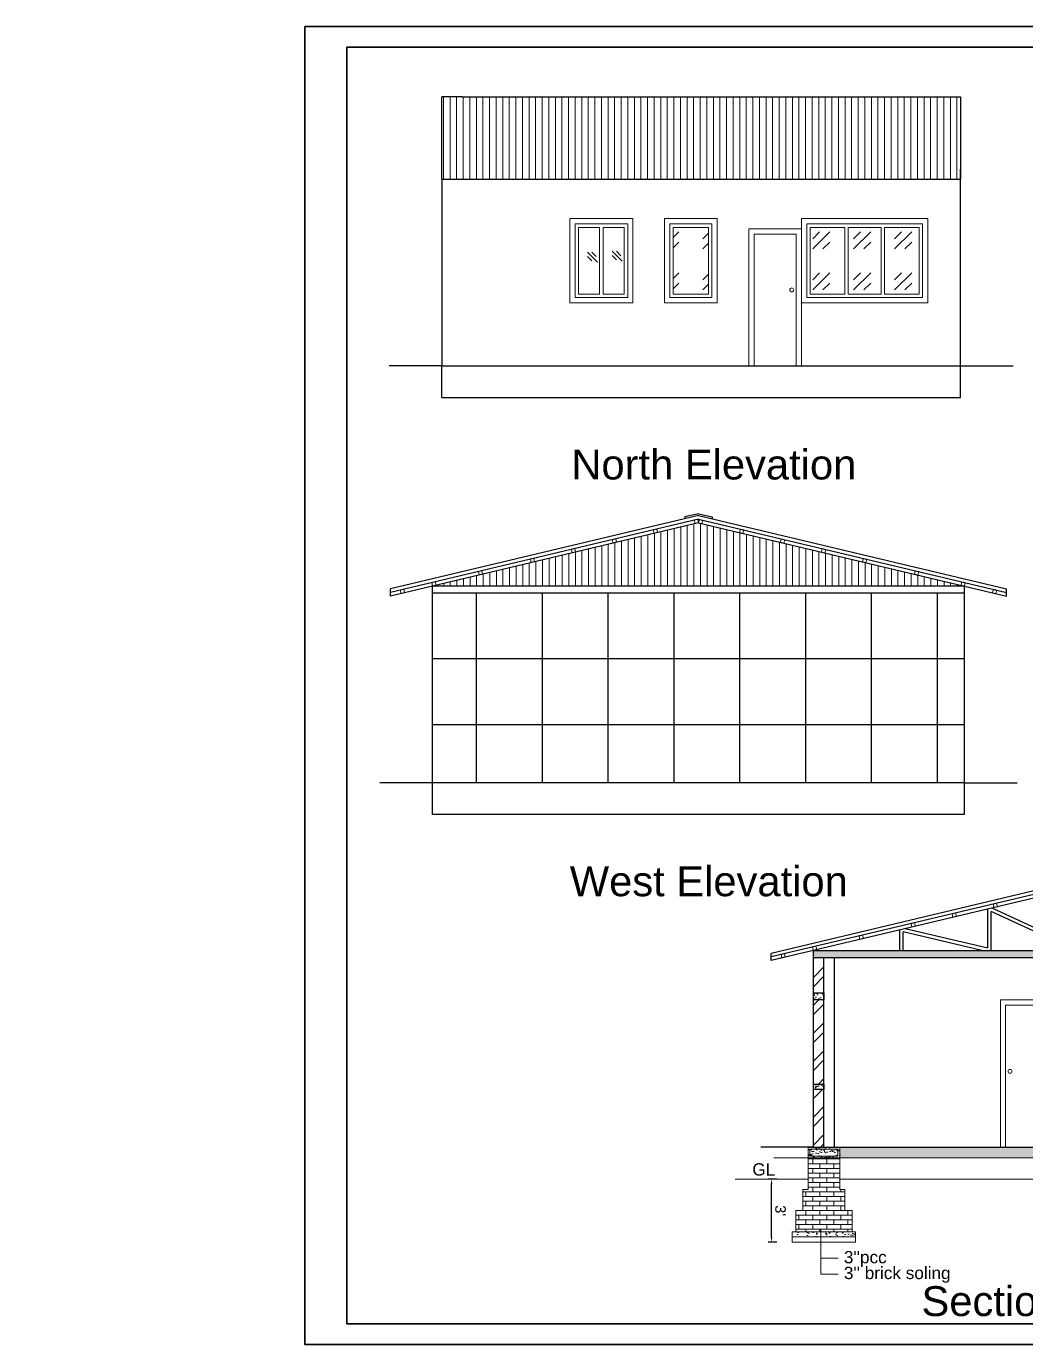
# Model space of a CAD drawing. Header units: inches. Extents: x 100101 to 119806, y -2288 to 8641.
# Drawn here: x 109463 to 110033, y -1277 to -526 of the extents above; entities that cross this region are included whole.
import ezdxf

# ---------------------------------------------------------------- set-up
doc = ezdxf.new("R2010")
doc.units = ezdxf.units.IN
doc.header["$LTSCALE"] = 0.5
doc.header["$MEASUREMENT"] = 0
doc.header["$PDMODE"] = 66
for name, color, linetype, lineweight in [('1', 7, 'Continuous', 25), ('door', 202, 'Continuous', 5), ('steps', 253, 'Continuous', 20), ('Toilet', 7, 'Continuous', 25), ('WALL - A', 1, 'Continuous', 40)]:
    doc.layers.add(name, color=color, linetype=linetype, lineweight=lineweight)
doc.layers.add('Normal Wall', color=7, linetype='Continuous', lineweight=35, true_color=0xffaf89)
doc.styles.add('Lettring Text', font='arial.ttf')
doc.styles.get("Standard").update_dxf_attribs({"font": 'arial.ttf'})
doc.dimstyles.new('Copy of Standard', dxfattribs={"dimtxt": 6, "dimasz": 2.875, "dimexe": 2, "dimexo": 4, "dimgap": 2, "dimtad": 1, "dimdec": 0, "dimrnd": 1, "dimzin": 0, "dimdsep": 46, "dimlunit": 4, "dimtxsty": 'Lettring Text', "dimcen": 0.1, "dimclrd": 7, "dimclre": 7, "dimclrt": 7, "dimazin": 0, "dimtfac": 0.645, "dimtdec": 0, "dimtmove": 1, "dimatfit": 0, "dimfxl": 3, "dimfxlon": 1, "dimtfillclr": 256, "dimtolj": 1, "dimtzin": 0, "dimlwd": -1, "dimlwe": -1, "dimarcsym": 2})
pattern_1 = [(45, (-2421.004, -2031.435), (-7.9549513, 7.9549513), []), (45, (-2415.701, -2031.435), (-7.9549513, 7.9549513), [])]
pattern_2 = [(50, (-2421.0043, -2031.435), (5.73808146, -0.50201708), [0.6, -6.6]), (355, (-2421.0043, -2031.435), (-1.11001067, 6.01753707), [0.48, -5.28]), (100.4514445, (-2420.526, -2031.477), (4.62807077, 5.51551993), [0.50992154, -5.6091369]), (46.1842, (-2421.004, -2029.835), (8.53793065, -1.32415425), [0.9, -9.9]), (96.6356355, (-2420.293, -2029.9455), (7.47729557, 7.7929488), [0.76488274, -8.4137101]), (351.184164, (-2421.004, -2029.835), (7.47729556, 7.7929488), [0.72, -7.92]), (21, (-2420.2043, -2030.235), (4.77525642, -3.22095113), [0.6, -6.6]), (326, (-2420.2043, -2030.235), (1.94652266, 5.80120036), [0.48, -5.28]), (71.451445, (-2419.8064, -2030.5035), (6.72177901, 2.58024922), [0.50992152, -5.6091369]), (37.5, (-2421.0043, -2031.4351), (0.097278843, 2.66315083), [0, -5.216, 0, -5.36, 0, -5.3]), (7.5, (-2421.0043, -2031.435), (2.1045563, 3.155293695), [0, -3.056, 0, -5.096, 0, -2.02]), (327.5, (-2422.7883, -2031.4351), (4.27057949, -0.180438974), [0, -2, 0, -6.24, 0, -8.28]), (317.5, (-2423.5883, -2031.435), (4.66548935, 0.80083986), [0, -2.6, 0, -4.144, 0, -5.88])]
pattern_3 = [(50, (45589.5706, 115347.494), (5.73808146, -0.50201708), [0.6, -6.6]), (355, (45589.5706, 115347.494), (-1.11001067, 6.01753707), [0.48, -5.28]), (100.4514, (45590.049, 115347.452), (4.62807505, 5.51551634), [0.50992152, -5.6091369]), (46.1842, (45589.5706, 115349.094), (8.5379284, -1.3241521), [0.9, -9.9]), (96.6356, (45590.282, 115348.984), (7.47730164, 7.79294297), [0.7648823, -8.413704]), (351.1842, (45589.571, 115349.094), (7.47729556, 7.7929488), [0.72, -7.92]), (21, (45590.3706, 115348.694), (4.77525642, -3.22095113), [0.6, -6.6]), (326, (45590.3706, 115348.694), (1.94652266, 5.80120036), [0.48, -5.28]), (71.4514, (45590.7686, 115348.4257), (6.72178103, 2.58024397), [0.50992152, -5.6091369]), (37.5, (45589.5706, 115347.494), (0.097278843, 2.66315083), [0, -5.216, 0, -5.36, 0, -5.3]), (7.5, (45589.5706, 115347.494), (2.1045563, 3.155293695), [0, -3.056, 0, -5.096, 0, -2.02]), (327.5, (45587.7866, 115347.494), (4.27057949, -0.180438974), [0, -2, 0, -6.24, 0, -8.28]), (317.5, (45586.9866, 115347.494), (4.66548935, 0.80083986), [0, -2.6, 0, -4.144, 0, -5.88])]
pattern_4 = [(45, (-4287.753, -1586.62), (23.3345238, 0), [13.75, -19.25]), (45, (-4281.92, -1586.62), (23.3345238, 0), [5.5, -27.5]), (45, (-4287.753, -1580.786), (23.3345238, 0), [5.5, -27.5])]

# ---------------------------------------------------------------- blocks, each defined once
blk = doc.blocks.new('*D1170')
at = {"color": 7, "transparency": 16777216}
for p, q in [((109891, -1182.73), (109886, -1182.73)), ((109888, -1215.85), (109888, -1185.61)), ((109891, -1218.73), (109886, -1218.73))]:
    blk.add_line(p, q, dxfattribs=at)
at = {"color": 7, "linetype": 'ByBlock', "transparency": 16777216}
for points in [[(109888.48, -1185.61), (109887.52, -1185.61), (109888, -1182.73)], [(109888.48, -1215.85), (109887.52, -1215.85), (109888, -1218.73)]]:
    blk.add_solid(points, dxfattribs=at)
at = {"layer": 'Defpoints', "color": 0, "linetype": 'ByBlock', "transparency": 16777216}
for p in [(109888, -1182.73), (109899.82, -1182.73), (109899.82, -1218.73)]:
    blk.add_point(p, dxfattribs=at)
at = {"color": 7, "linetype": 'ByBlock', "lineweight": 5, "transparency": 16777216, "insert": (109893.07, -1200.73), "char_height": 6, "attachment_point": 5, "rotation": 270.00118, "style": 'Lettring Text'}
blk.add_mtext("\\A1;3'", dxfattribs=at)

msp = doc.modelspace()

# ---------------------------------------------------------------- hatches: boundary and pattern name
at = {"layer": '1', "ltscale": 5}
h = msp.add_hatch(dxfattribs=at)
h.set_pattern_fill('ANSI37', color=256, scale=300, angle=45, style=0)
h.set_pattern_definition([(90, (-4355.017, -1823.894), (-37.5, 0), []), (180, (-4355.017, -1823.894), (-4e-15, -37.5), [])])
h.paths.add_polyline_path([(109997.9, -957.11), (109997.9, -849.11), (109694.9, -849.11), (109694.9, -957.11)])
at = {"layer": 'door', "ltscale": 0.5}
h = msp.add_hatch(dxfattribs=at)
h.set_pattern_fill('AR-BRSTD', color=256)
h.set_pattern_definition([(0, (-45484.5034, 25722.6997), (0, 2.667), []), (90, (-45484.5034, 25722.6997), (-4, 2.667), [2.667, -2.667])])
h.paths.add_polyline_path([(109926.82, -1170.73), (109908.82, -1170.73), (109908.82, -1188.73), (109926.82, -1188.73)])
h.paths.add_polyline_path([(109929.82, -1188.73), (109905.82, -1188.73), (109905.82, -1200.73), (109926.82, -1200.73), (109929.82, -1200.73)])
h.paths.add_polyline_path([(109933.82, -1200.73), (109926.82, -1200.73), (109905.82, -1200.73), (109901.82, -1200.73), (109901.82, -1212.73), (109933.82, -1212.73)])
h = msp.add_hatch(dxfattribs=at)
h.set_pattern_fill('AR-CONC', color=256, scale=0.8, style=0)
h.set_pattern_definition(pattern_3)
h.paths.add_polyline_path([(109926.82, -1164.73), (109908.82, -1164.73), (109908.82, -1170.73), (109926.82, -1170.73), (109926.82, -1165.68)])
h.paths.add_polyline_path([(109925.82, -1165.68), (109925.82, -1169.73), (109909.82, -1169.73), (109909.82, -1165.68), (109910.12, -1165.68, -0.049683), (109910.19, -1165.68)], flags=16)
h.paths.add_polyline_path([(109925.81, -1166.01, -1), (109925.14, -1166.01, -1)], flags=0)
h.paths.add_polyline_path([(109925.82, -1169.39, -1), (109925.15, -1169.39, -1)], flags=16)
h.paths.add_polyline_path([(109910.49, -1169.39, -1), (109909.82, -1169.39, -1)], flags=16)
h = msp.add_hatch(dxfattribs=at)
h.set_pattern_fill('AR-CONC', color=256, scale=0.8, style=0)
h.set_pattern_definition(pattern_3)
h.paths.add_polyline_path([(109925.82, -1165.68), (109909.82, -1165.68), (109909.82, -1169.73), (109925.82, -1169.73)])
h = msp.add_hatch(color=256, dxfattribs=at)
h.paths.add_polyline_path([(109910.49, -1166.01, 0.385424), (109910.19, -1165.68), (109910.12, -1165.68, 0.385424), (109909.82, -1166.01, 1)])
h.paths.add_polyline_path([(109909.82, -1169.39, 1), (109910.49, -1169.39, 1)])
h.paths.add_polyline_path([(109925.14, -1166.01, 1), (109925.81, -1166.01, 1)])
h.paths.add_polyline_path([(109925.15, -1169.39, 1), (109925.82, -1169.39, 1)])
h = msp.add_hatch(dxfattribs=at)
h.set_pattern_fill('AR-CONC', color=256, style=0)
h.set_pattern_definition([(50, (105150.078, 67230.153), (7.17260183, -0.62752135), [0.75, -8.25]), (355, (105150.078, 67230.153), (-1.3875133, 7.5219213), [0.6, -6.6]), (100.4514, (105150.676, 67230.1005), (5.7850938, 6.8943954), [0.6374019, -7.0114211]), (46.1842, (105150.078, 67232.153), (10.6724105, -1.6551901), [1.125, -12.375]), (96.6356, (105150.967, 67232.015), (9.346627, 9.7411787), [0.9561029, -10.51713]), (351.1842, (105150.078, 67232.153), (9.3466195, 9.741186), [0.9, -9.9]), (21, (105151.078, 67231.653), (5.9690705, -4.0261889), [0.75, -8.25]), (326, (105151.078, 67231.653), (2.4331533, 7.25150045), [0.6, -6.6]), (71.4514, (105151.5755, 67231.317), (8.4022263, 3.225305), [0.6374019, -7.0114211]), (37.5, (105150.078, 67230.1528), (0.12159855, 3.32893854), [0, -6.52, 0, -6.7, 0, -6.625]), (7.5, (105150.078, 67230.1528), (2.63069537, 3.94411712), [0, -3.82, 0, -6.37, 0, -2.525]), (327.5, (105147.848, 67230.1528), (5.33822436, -0.22554872), [0, -2.5, 0, -7.8, 0, -10.35]), (317.5, (105146.848, 67230.1528), (5.8318617, 1.00104982), [0, -3.25, 0, -5.18, 0, -7.35])])
h.paths.add_polyline_path([(109935.82, -1212.73), (109899.82, -1212.73), (109899.82, -1215.73), (109935.82, -1215.73)])
at = {"layer": 'steps', "ltscale": 0.3}
h = msp.add_hatch(dxfattribs=at)
h.set_pattern_fill('ANSI31', scale=30, angle=45)
h.set_pattern_definition([(90, (-4130.1363, -1586.6198), (-3.75, 0), [])])
h.paths.add_polyline_path([(109995.62, -566.7), (109700.13, -566.7), (109700.13, -613.54), (109995.62, -613.54)])
h = msp.add_hatch(dxfattribs=at)
h.set_pattern_fill('ANSI31', scale=30, angle=45)
h.set_pattern_definition([(90, (-4364.9168, -1603.7185), (-3.75, 0), [])])
h.paths.add_polyline_path([(109465.35, -583.8), (109463.5, -583.8), (109463.5, -630.64), (109465.35, -630.64)])
h = msp.add_hatch(dxfattribs=at)
h.set_pattern_fill('ANSI31', scale=30, angle=45)
h.set_pattern_definition([(90, (-4355.0175, -1823.8937), (-3.75, 0), [])])
h.paths.add_polyline_path([(109997.9, -845.11), (109694.9, -845.11), (109846.4, -809.11), (109848.35, -809.57)])
h = msp.add_hatch(dxfattribs=at)
h.set_pattern_fill('AR-CONC', scale=0.8, style=0)
h.set_pattern_definition(pattern_2)
h.paths.add_polyline_path([(109911.82, -1052.65), (109911.82, -1056.65), (110214.82, -1056.65), (110214.82, -1052.65)])
h = msp.add_hatch(dxfattribs=at)
h.set_pattern_fill('AR-CONC', scale=0.8, style=0)
h.set_pattern_definition(pattern_2)
h.paths.add_polyline_path([(109917.82, -1080.73), (109917.82, -1076.73), (109911.82, -1076.73), (109911.82, -1080.73)])
h = msp.add_hatch(dxfattribs=at)
h.set_pattern_fill('AR-CONC', scale=0.8, style=0)
h.set_pattern_definition(pattern_2)
h.paths.add_polyline_path([(109911.82, -1128.73), (109911.82, -1131.73), (109917.82, -1131.73), (109917.82, -1128.73)])
h = msp.add_hatch(dxfattribs=at)
h.set_pattern_fill('AR-CONC', scale=0.8, style=0)
h.set_pattern_definition([(50, (110052.8175, -1167.728), (5.73808, -0.50202), [0.6, -6.6]), (355, (110052.8175, -1167.728), (-1.11, 6.01754), [0.48, -5.28]), (100.4514, (110053.2957, -1167.77), (4.62807, 5.51552), [0.50992, -5.60914]), (46.184, (110052.8175, -1166.128), (8.53793, -1.32415), [0.9, -9.9]), (96.6356, (110053.529, -1166.238), (7.4773, 7.79295), [0.7649, -8.4137]), (351.184, (110052.8175, -1166.128), (7.4773, 7.79295), [0.72, -7.92]), (21, (110053.6175, -1166.528), (4.77526, -3.22095), [0.6, -6.6]), (326, (110053.6175, -1166.528), (1.94652, 5.8012), [0.48, -5.28]), (71.4514, (110054.0154, -1166.7963), (6.72178, 2.58025), [0.50992, -5.60914]), (37.5, (110052.8175, -1167.7279), (0.09728, 2.66315), [0, -5.216, 0, -5.36, 0, -5.3]), (7.5, (110052.8175, -1167.728), (2.104556, 3.155294), [0, -3.056, 0, -5.096, 0, -2.02]), (327.5, (110051.0335, -1167.728), (4.27058, -0.18044), [0, -2, 0, -6.24, 0, -8.28]), (317.5, (110050.2335, -1167.728), (4.66549, 0.80084), [0, -2.6, 0, -4.144, 0, -5.88])])
h.paths.add_polyline_path([(110051.32, -1164.73), (109926.82, -1164.73), (109926.82, -1170.73), (110051.32, -1170.73)])
h.paths.add_polyline_path([(110199.82, -1164.73), (110051.32, -1164.73), (110051.32, -1170.73), (110199.82, -1170.73)])
at = {"layer": 'Toilet'}
h = msp.add_hatch(dxfattribs=at)
h.set_pattern_fill('GOST_GLASS', color=256, scale=2.75)
h.set_pattern_definition([(45, (-6217.115, -1586.62), (23.3345238, 0), [13.75, -19.25]), (45, (-6211.282, -1586.62), (23.3345238, 0), [5.5, -27.5]), (45, (-6217.115, -1580.786), (23.3345238, 0), [5.5, -27.5])])
h.paths.add_polyline_path([(109852.03, -640.91), (109832.03, -640.91), (109832.03, -678.91), (109852.03, -678.91)])
h = msp.add_hatch(dxfattribs=at)
h.set_pattern_fill('GOST_GLASS', color=256, scale=2.75)
h.set_pattern_definition(pattern_4)
h.paths.add_polyline_path([(109929.7, -640.91), (109910.03, -640.91), (109910.03, -678.91), (109929.7, -678.91)])
h = msp.add_hatch(dxfattribs=at)
h.set_pattern_fill('GOST_GLASS', color=256, scale=2.75)
h.set_pattern_definition(pattern_4)
h.paths.add_polyline_path([(109950.36, -640.91), (109931.7, -640.91), (109931.7, -678.91), (109950.36, -678.91)])
h = msp.add_hatch(dxfattribs=at)
h.set_pattern_fill('GOST_GLASS', color=256, scale=2.75)
h.set_pattern_definition(pattern_4)
h.paths.add_polyline_path([(109972.03, -640.91), (109952.36, -640.91), (109952.36, -678.91), (109972.03, -678.91)])
at = {"layer": 'WALL - A', "lineweight": 25}
h = msp.add_hatch(dxfattribs=at)
h.set_pattern_fill('ANSI32', color=256, scale=30, style=0)
h.set_pattern_definition(pattern_1)
h.paths.add_polyline_path([(109911.82, -1076.73), (109917.82, -1076.73), (109917.82, -1056.65), (109911.82, -1056.65)])
h = msp.add_hatch(dxfattribs=at)
h.set_pattern_fill('ANSI32', color=256, scale=30, style=0)
h.set_pattern_definition(pattern_1)
h.paths.add_polyline_path([(109911.82, -1128.73), (109917.82, -1128.73), (109917.82, -1080.73), (109911.82, -1080.73)])
h = msp.add_hatch(dxfattribs=at)
h.set_pattern_fill('ANSI32', color=256, scale=30, style=0)
h.set_pattern_definition(pattern_1)
h.paths.add_polyline_path([(109917.82, -1131.73), (109911.82, -1131.73), (109911.82, -1164.65), (109917.82, -1164.65)])

# ---------------------------------------------------------------- linework, layer by layer
at = {"color": 7, "linetype": 'ByBlock', "lineweight": 5, "ltscale": 10}
for p, q in [((109867.18, -1182.73), (109908.82, -1182.73)), ((109926.82, -1182.74), (110051.32, -1182.73))]:
    msp.add_line(p, q, dxfattribs=at)
at = {"color": 7, "linetype": 'ByBlock', "lineweight": 5}
for p, q in [((109915.97, -1236.89), (109915.97, -1211.73)), ((109915.97, -1227.8), (109925.97, -1227.8)), ((109915.97, -1236.89), (109925.97, -1236.89))]:
    msp.add_line(p, q, dxfattribs=at)
at = {"layer": 'door', "ltscale": 0.5}
for p, q in [((109790.03, -640.91), (109790.03, -678.91)), ((109792.03, -640.91), (109792.03, -678.91)), ((109852.03, -640.91), (109852.03, -678.91)), ((109910.03, -640.91), (109929.7, -640.91)), ((109910.03, -640.91), (109910.03, -678.91)), ((109929.7, -640.91), (109929.7, -678.91)), ((109931.7, -640.91), (109950.36, -640.91)), ((109931.7, -640.91), (109931.7, -678.91)), ((109950.36, -640.91), (109950.36, -678.91)), ((109952.36, -640.91), (109972.03, -640.91)), ((109952.36, -640.91), (109952.36, -678.91)), ((109972.03, -640.91), (109972.03, -678.91)), ((109783.06, -657.54), (109785.58, -660.01)), ((109783.11, -655.11), (109788.76, -660.75)), ((109785.55, -655.05), (109788.01, -657.58)), ((109797.12, -657), (109799.65, -659.46)), ((109797.17, -654.56), (109802.83, -660.21)), ((109799.61, -654.51), (109802.08, -657.04)), ((109910.03, -678.91), (109929.7, -678.91)), ((109931.7, -678.91), (109950.36, -678.91)), ((109952.36, -678.91), (109972.03, -678.91)), ((109913.32, -1170.73), (109889.32, -1170.73)), ((109908.82, -1164.73), (109926.82, -1164.73)), ((109908.82, -1164.73), (109908.82, -1188.73)), ((109908.82, -1170.73), (109926.82, -1170.73)), ((109925.82, -1165.68), (109909.82, -1165.68)), ((109909.82, -1165.68), (109909.82, -1169.73)), ((109925.82, -1169.73), (109909.82, -1169.73)), ((109913.32, -1164.73), (109922.32, -1164.73)), ((109913.32, -1164.73), (109922.32, -1164.73)), ((109922.32, -1164.73), (109913.32, -1164.73)), ((109913.32, -1170.73), (110213.32, -1170.65)), ((109925.31, -1165.68), (109924.81, -1166.32)), ((109925.82, -1166.12), (109925.31, -1166.78)), ((109925.82, -1165.68), (109925.82, -1169.73)), ((109926.82, -1164.73), (109926.82, -1188.73)), ((109905.82, -1188.73), (109905.82, -1200.73)), ((109908.82, -1188.73), (109905.82, -1188.73)), ((109926.82, -1188.73), (109929.82, -1188.73)), ((109929.82, -1188.73), (109929.82, -1200.73)), ((109901.82, -1200.73), (109926.82, -1200.73)), ((109901.82, -1200.73), (109901.82, -1212.73)), ((109926.82, -1200.73), (109933.82, -1200.73)), ((109933.82, -1200.73), (109933.82, -1212.73)), ((109899.82, -1212.73), (109935.82, -1212.73)), ((109899.82, -1212.73), (109899.82, -1218.73)), ((109899.82, -1215.73), (109935.82, -1215.73)), ((109935.82, -1212.73), (109935.82, -1218.73)), ((109899.82, -1218.73), (109935.82, -1218.73))]:
    msp.add_line(p, q, dxfattribs=at)
for points in [[(109773.03, -683.91), (109809.03, -683.91), (109809.03, -635.91), (109773.03, -635.91)], [(109827.03, -683.91), (109857.03, -683.91), (109857.03, -635.91), (109827.03, -635.91)], [(109905.03, -683.91), (109977.03, -683.91), (109977.03, -635.91), (109905.03, -635.91)], [(109776.03, -680.91), (109806.03, -680.91), (109806.03, -638.91), (109776.03, -638.91)], [(109830.03, -680.91), (109854.03, -680.91), (109854.03, -638.91), (109830.03, -638.91)], [(109908.03, -680.91), (109974.03, -680.91), (109974.03, -638.91), (109908.03, -638.91)], [(109845.94, -807.17), (109843.99, -807.63), (109844.46, -809.57), (109846.4, -809.11)], [(109846.86, -807.17), (109848.81, -807.63), (109848.35, -809.57), (109846.4, -809.11)], [(109822.59, -812.72), (109820.64, -813.18), (109821.11, -815.12), (109823.05, -814.66)], [(109870.21, -812.72), (109872.16, -813.18), (109871.7, -815.12), (109869.75, -814.66)], [(109775.89, -823.81), (109773.94, -824.27), (109774.41, -826.22), (109776.35, -825.76)], [(109799.24, -818.26), (109797.29, -818.73), (109797.76, -820.67), (109799.7, -820.21)], [(109893.56, -818.26), (109895.51, -818.73), (109895.05, -820.67), (109893.1, -820.21)], [(109916.91, -823.81), (109918.86, -824.27), (109918.4, -826.22), (109916.45, -825.76)], [(109752.54, -829.36), (109750.59, -829.82), (109751.06, -831.77), (109753, -831.31)], [(109940.26, -829.36), (109942.21, -829.82), (109941.75, -831.77), (109939.8, -831.31)], [(109722.93, -836.4), (109720.98, -836.86), (109721.44, -838.81), (109723.39, -838.34)], [(109969.88, -836.4), (109971.82, -836.86), (109971.36, -838.81), (109969.41, -838.34)], [(109678.44, -846.97), (109676.5, -847.43), (109676.96, -849.38), (109678.9, -848.91)], [(109696.38, -842.7), (109694.44, -843.17), (109694.9, -845.11), (109696.85, -844.65)], [(109996.42, -842.7), (109998.36, -843.17), (109997.9, -845.11), (109995.96, -844.65)], [(110014.36, -846.97), (110016.31, -847.43), (110015.84, -849.38), (110013.9, -848.91)], [(110016.16, -1025.81), (110014.21, -1026.27), (110014.67, -1028.21), (110016.62, -1027.75)], [(109992.81, -1031.35), (109990.86, -1031.82), (109991.32, -1033.76), (109993.27, -1033.3)], [(109969.46, -1036.9), (109967.51, -1037.36), (109967.97, -1039.31), (109969.92, -1038.85)], [(109913.3, -1050.25), (109911.36, -1050.71), (109911.82, -1052.65), (109913.76, -1052.19)], [(109939.84, -1043.94), (109937.9, -1044.4), (109938.36, -1046.35), (109940.31, -1045.88)], [(109895.36, -1054.51), (109893.41, -1054.97), (109893.87, -1056.92), (109895.82, -1056.46)]]:
    msp.add_lwpolyline(points, close=True, dxfattribs=at)
for points in [[(109790.03, -640.91), (109778.03, -640.91), (109778.03, -678.91), (109790.03, -678.91)], [(109792.03, -678.91), (109804.03, -678.91), (109804.03, -640.91), (109792.03, -640.91)], [(109852.03, -640.91), (109832.03, -640.91), (109832.03, -678.91), (109852.03, -678.91)]]:
    msp.add_lwpolyline(points, dxfattribs=at)
for centre, radius in [((109899.51, -676.53), 1.12), ((110023.83, -1121.42), 1.12), ((109910.15, -1166.01), 0.335), ((109910.15, -1169.39), 0.335), ((109925.48, -1166.01), 0.335), ((109925.48, -1169.39), 0.335)]:
    msp.add_circle(centre, radius, dxfattribs=at)
at = {"layer": 'Normal Wall'}
for points in [[(109622.14, -526.49), (110680.15, -526.49), (110680.15, -1277.02), (109622.14, -1277.02)], [(109622.14, -526.49), (110680.15, -526.49), (110680.15, -1277.02), (109622.14, -1277.02)], [(110668.24, -538.4), (109645.96, -538.4), (109645.96, -1265.11), (110668.24, -1265.11)], [(110668.24, -538.4), (109645.96, -538.4), (109645.96, -1265.11), (110668.24, -1265.11)]]:
    msp.add_lwpolyline(points, close=True, dxfattribs=at)
at = {"layer": 'steps', "color": 7, "ltscale": 0.3}
for p, q in [((109875.03, -641.84), (109875.03, -719.84)), ((109905.03, -641.84), (109875.03, -641.84)), ((109878.03, -644.84), (109878.03, -719.84)), ((109902.03, -644.84), (109878.03, -644.84)), ((109902.03, -719.84), (109902.03, -644.84)), ((109905.03, -719.84), (109905.03, -641.84)), ((110018.32, -1080.73), (110018.32, -1164.73)), ((110054.32, -1080.73), (110018.32, -1080.73)), ((110021.32, -1083.73), (110021.32, -1164.73)), ((110051.32, -1083.73), (110021.32, -1083.73))]:
    msp.add_line(p, q, dxfattribs=at)
at = {"layer": 'Toilet'}
for p, q in [((109700.13, -613.54), (109700.13, -566.7)), ((109711.79, -566.7), (109700.13, -566.7)), ((109711.79, -566.7), (109995.62, -566.7)), ((109995.62, -566.7), (109995.62, -613.54)), ((109995.62, -719.84), (109995.62, -607.84)), ((109700.13, -613.54), (109700.13, -719.84)), ((109700.13, -613.54), (109995.62, -613.54)), ((109700.13, -719.84), (109670.13, -719.84)), ((109700.13, -719.84), (109995.62, -719.84)), ((109700.13, -737.84), (109700.13, -719.84)), ((109995.62, -719.84), (110025.62, -719.84)), ((109995.62, -737.84), (109995.62, -719.84)), ((109700.13, -737.84), (109995.62, -737.84)), ((109846.4, -805), (109670.9, -846.7)), ((109846.4, -807.06), (109670.9, -848.76)), ((109846.4, -809.11), (109670.9, -850.82)), ((109846.4, -803.97), (109838.62, -805.82)), ((109838.62, -805.82), (109838.62, -806.85)), ((109846.4, -803.97), (109854.18, -805.82)), ((109846.4, -805), (110021.9, -846.7)), ((109846.4, -807.06), (110021.9, -848.76)), ((109846.4, -809.11), (110021.9, -850.82)), ((109854.18, -805.82), (109854.18, -806.85)), ((109670.9, -850.82), (109670.9, -846.7)), ((109997.9, -845.11), (109694.9, -845.11)), ((109694.9, -957.11), (109694.9, -845.11)), ((109997.9, -957.11), (109997.9, -845.11)), ((110021.9, -850.82), (110021.9, -846.7)), ((109997.9, -849.11), (109694.9, -849.11)), ((109694.9, -957.11), (109664.9, -957.11)), ((109997.9, -957.11), (109694.9, -957.11)), ((109694.9, -975.11), (109694.9, -957.11)), ((109997.9, -957.11), (110027.9, -957.11)), ((109997.9, -975.11), (109997.9, -957.11)), ((109997.9, -975.11), (109694.9, -975.11)), ((110063.32, -1012.54), (109887.82, -1054.25)), ((110063.32, -1014.6), (109887.82, -1056.3)), ((110063.32, -1016.65), (109887.82, -1058.36)), ((110011.15, -1051.39), (110011.15, -1029.05)), ((110013.15, -1052.65), (110013.15, -1030.38)), ((110060.95, -1052.65), (110013.15, -1030.38)), ((110062.32, -1051.08), (110013.72, -1028.44)), ((109960.98, -1052.65), (109960.98, -1040.97)), ((109962.98, -1052.65), (109962.98, -1042)), ((110007.83, -1052.65), (109962.98, -1042)), ((110011.15, -1051.39), (109964.15, -1040.22)), ((109887.82, -1058.36), (109887.82, -1054.25)), ((109911.82, -1052.65), (110214.82, -1052.65)), ((109911.82, -1164.65), (109911.82, -1052.65)), ((109911.82, -1052.65), (110062.32, -1052.65)), ((109911.82, -1056.65), (110214.82, -1056.65)), ((109917.82, -1164.65), (109917.82, -1056.65)), ((109923.82, -1164.65), (109923.82, -1056.65)), ((109911.82, -1164.65), (109881.82, -1164.65)), ((109911.82, -1164.65), (110214.82, -1164.65))]:
    msp.add_line(p, q, dxfattribs=at)
for points in [[(109911.82, -1076.73), (109917.82, -1076.73), (109917.82, -1080.73), (109911.82, -1080.73)], [(109911.82, -1128.73), (109917.82, -1128.73), (109917.82, -1131.73), (109911.82, -1131.73)]]:
    msp.add_lwpolyline(points, close=True, dxfattribs=at)

# ---------------------------------------------------------------- texts
at = {"color": 7, "linetype": 'ByBlock', "lineweight": 5}
for s, insert, char_height, width, attachment_point in [('{\\fArial CE|b0|i0|c238|p34;\\P\\fArial CE|b0|i0|c0|p34;\\H2.8333x;North\\fArial CE|b0|i0|c238|p34; El\\fArial CE|b0|i0|c0|p34;e\\fArial CE|b0|i0|c238|p34;vation}', (109855.11, -771.07), 6, 195.2975, 5), ('{\\fArial CE|b0|i0|c238|p34;\\P\\fArial CE|b0|i0|c0|p34;\\H2.8333x;West\\fArial CE|b0|i0|c238|p34; El\\fArial CE|b0|i0|c0|p34;e\\fArial CE|b0|i0|c238|p34;vation}', (109852.24, -1008.35), 6, 195.2975, 5), ('{\\fArial CE|b0|i0|c0|p34;GL}', (109877.04, -1173.75), 7, 174.1012, 1), ("{\\fArial CE|b0|i0|c238|p34;3'}'{\\fArial CE|b0|i0|c238|p34;pcc}", (109929.18, -1223.71), 7, 174.1012, 1), ("{\\fArial CE|b0|i0|c238|p34;3'}'{\\fArial CE|b0|i0|c238|p34; brick soling}", (109929.18, -1232.71), 7, 174.1012, 1), ('{\\fArial CE|b0|i0|c238|p34;\\P\\H2.8333x;Section at A-A}', (110049.29, -1247.37), 6, 232.9624, 5)]:
    msp.add_mtext(s, dxfattribs=dict(at, insert=insert, char_height=char_height, width=width, attachment_point=attachment_point))

# ---------------------------------------------------------------- dimensions: what is measured, and where the dimension line sits
dim = msp.add_aligned_dim(p1=(109899.82, -1218.73), p2=(109899.82, -1182.73), distance=11.82, dimstyle='Copy of Standard', dxfattribs=at)
dim.commit()
dim.dimension.update_dxf_attribs({"geometry": '*D1170', "text_midpoint": (109893.07, -1200.73)})

doc.saveas('drawing.dxf')
